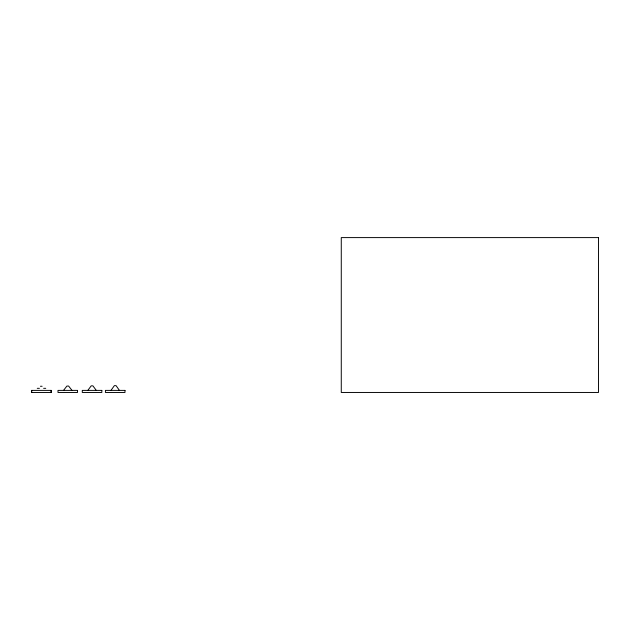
<?xml version="1.0" encoding="UTF-8"?>
<svg xmlns="http://www.w3.org/2000/svg" width="630" height="630" viewBox="0 0 630 630"><rect width="100%" height="100%" fill="white"/><g stroke="black" fill="none" stroke-linecap="round" stroke-linejoin="round"><path stroke-width="0.94" d="M110.974 390.395L114.369 385.639L116.062 385.639L119.448 390.395M87.822 390.395L91.208 385.843L92.901 385.843L96.296 390.395M63.528 390.395L66.914 386.048L68.607 386.048L72.001 390.395M40.422 386.261L42.115 386.261M37.272 388.324L39.407 388.324M43.612 388.324L45.746 388.324M51.046 390.395L51.046 392.459M31.736 390.395L31.736 392.459M598.5 237.597L341.271 237.597L341.271 392.459L598.5 392.459L598.5 237.597M51.282 390.395L31.5 390.395L31.5 392.459L51.282 392.459L51.282 390.395M77.529 390.395L57.992 390.395L57.992 392.459L77.529 392.459L77.529 390.395M101.832 390.395L82.286 390.395L82.286 392.459L101.832 392.459L101.832 390.395M124.984 390.395L105.438 390.395L105.438 392.459L124.984 392.459L124.984 390.395"/></g></svg>
